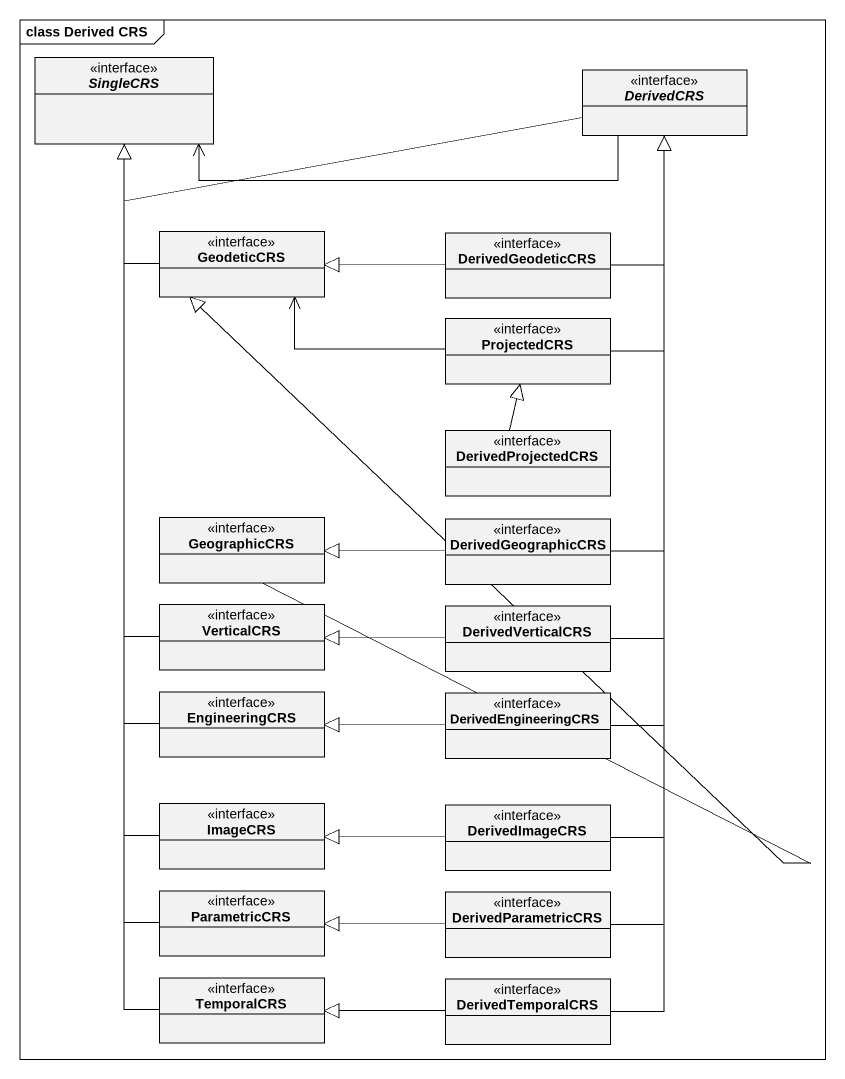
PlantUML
@startuml
mainframe class Derived CRS
hide circle
hide empty members
abstract class SingleCRS <<interface>>
abstract class DerivedCRS <<interface>>
class GeodeticCRS <<interface>>
class DerivedGeodeticCRS <<interface>>
class ProjectedCRS <<interface>>
class DerivedProjectedCRS <<interface>>
class GeographicCRS <<interface>>
class DerivedGeographicCRS <<interface>>
class VerticalCRS <<interface>>
class DerivedVerticalCRS <<interface>>
class EngineeringCRS <<interface>>
class DerivedEngineeringCRS <<interface>>
class ImageCRS <<interface>>
class DerivedImageCRS <<interface>>
class ParametricCRS <<interface>>
class DerivedParametricCRS <<interface>>
class TemporalCRS <<interface>>
class DerivedTemporalCRS <<interface>>
SingleCRS <-right- DerivedCRS
DerivedCRS -left-|> SingleCRS
GeodeticCRS -up-|> SingleCRS
DerivedGeodeticCRS -up-|> DerivedCRS
DerivedGeodeticCRS -left-|> GeodeticCRS
ProjectedCRS -up-|> DerivedCRS
ProjectedCRS -left-> GeodeticCRS
DerivedProjectedCRS -up-|> ProjectedCRS
GeographicCRS -up-|> GeodeticCRS
DerivedGeographicCRS -up-|> DerivedCRS
DerivedGeographicCRS -left-|> GeographicCRS
VerticalCRS -up-|> SingleCRS
DerivedVerticalCRS -up-|> DerivedCRS
DerivedVerticalCRS -left-|> VerticalCRS
EngineeringCRS -up-|> SingleCRS
DerivedEngineeringCRS -up-|> DerivedCRS
DerivedEngineeringCRS -left-|> EngineeringCRS
ImageCRS -up-|> SingleCRS
DerivedImageCRS -up-|> DerivedCRS
DerivedImageCRS -left-|> ImageCRS
ParametricCRS -up-|> SingleCRS
DerivedParametricCRS -up-|> DerivedCRS
DerivedParametricCRS -left-|> ParametricCRS
TemporalCRS -up-|> SingleCRS
DerivedTemporalCRS -up-|> DerivedCRS
DerivedTemporalCRS -left-|> TemporalCRS
@enduml
